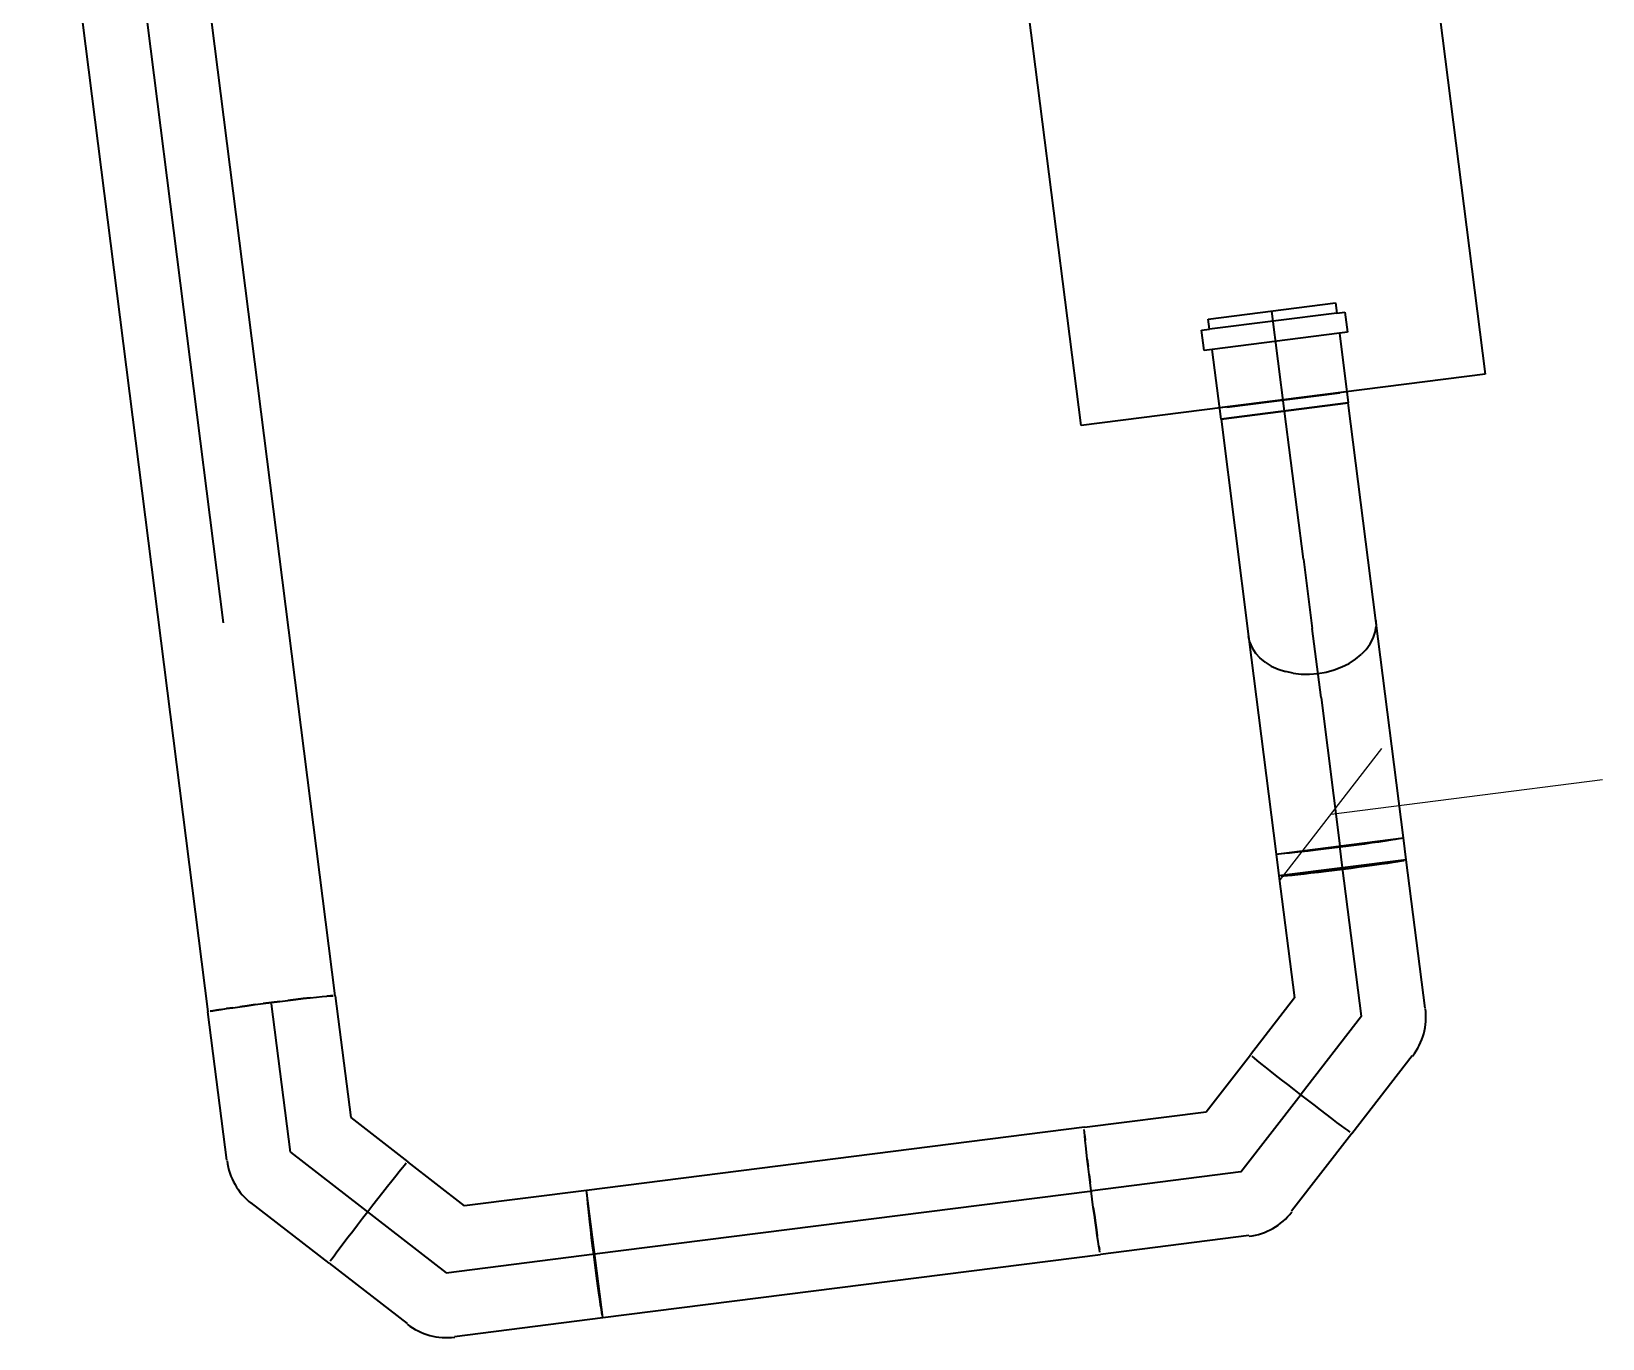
# Model space of a CAD drawing. Header units: metres. Extents: x 2713732.4 to 2713757.2, y 1226081.6 to 1226111.3.
# Drawn here: x 2713749.657 to 2713750.429, y 1226105.536 to 1226106.178 of the extents above; entities that cross this region are included whole.
import ezdxf

# ---------------------------------------------------------------- set-up
doc = ezdxf.new("R2010")
doc.units = ezdxf.units.M
doc.linetypes.add('DASHDOT', pattern=[1, 0.5, -0.25, 0, -0.25])
doc.linetypes.add('HIDDENX2', pattern=[0.75, 0.5, -0.25])
doc.layers.add('einlagen_boden_erstes_og', color=7, linetype='Continuous', true_color=0x000000)

msp = doc.modelspace()

# ---------------------------------------------------------------- linework, layer by layer
at = {"layer": 'einlagen_boden_erstes_og', "color": 1, "linetype": 'Continuous', "lineweight": 35, "true_color": 0xff0000, "extrusion": (0.000477202, 0.001815, 0.999998)}
for p, q in [((2713750.32074, 1226106.40613, -0.19098), (2713750.3711, 1226106.00931, -0.19029)), ((2713750.17269, 1226105.98413, -0.19015), (2713750.12233, 1226106.38095, -0.19084)), ((2713750.3711, 1226106.00931, -0.19029), (2713750.17269, 1226105.98413, -0.19015))]:
    msp.add_line(p, q, dxfattribs=at)
at = {"layer": 'einlagen_boden_erstes_og', "color": 36, "linetype": 'Continuous', "lineweight": 35, "true_color": 0x6a4015, "extrusion": (0.000477202, 0.001815, 0.999998)}
for p, q in [((2713749.80652, 1226105.70418, -0.18946), (2713749.71983, 1226106.38722, -0.19066)), ((2713749.65733, 1226106.37929, -0.19062), (2713749.74402, 1226105.69625, -0.18942)), ((2713750.23511, 1226106.03641, -0.19027), (2713750.29761, 1226106.04434, -0.19031)), ((2713750.29824, 1226106.03938, -0.19031), (2713750.23574, 1226106.03145, -0.19026)), ((2713750.29761, 1226106.04434, -0.19031), (2713750.29824, 1226106.03938, -0.19031)), ((2713750.29824, 1226106.03938, -0.19031), (2713750.3022, 1226106.03988, -0.19031)), ((2713750.3022, 1226106.03988, -0.19031), (2713750.30346, 1226106.02996, -0.19029)), ((2713750.23177, 1226106.03094, -0.19026), (2713750.23574, 1226106.03145, -0.19026)), ((2713750.23574, 1226106.03145, -0.19026), (2713750.23511, 1226106.03641, -0.19027)), ((2713750.23303, 1226106.02102, -0.19024), (2713750.23177, 1226106.03094, -0.19026)), ((2713750.29949, 1226106.02946, -0.19029), (2713750.237, 1226106.02153, -0.19024)), ((2713750.30346, 1226106.02996, -0.19029), (2713750.29949, 1226106.02946, -0.19029)), ((2713750.29949, 1226106.02946, -0.19029), (2713750.30384, 1226105.99523, -0.19023)), ((2713750.237, 1226106.02153, -0.19024), (2713750.23303, 1226106.02102, -0.19024)), ((2713750.24134, 1226105.9873, -0.19018), (2713750.237, 1226106.02153, -0.19024)), ((2713750.30315, 1226106.00069, -0.19024), (2713750.24065, 1226105.99276, -0.19019)), ((2713750.30384, 1226105.99523, -0.19023), (2713750.24134, 1226105.9873, -0.19018)), ((2713750.24134, 1226105.9873, -0.19018), (2713750.30384, 1226105.99523, -0.19023)), ((2713750.31739, 1226105.88846, -0.19004), (2713750.30384, 1226105.99523, -0.19023)), ((2713750.24134, 1226105.9873, -0.19018), (2713750.25489, 1226105.88053, -0.19)), ((2713750.31705, 1226105.88261, -0.19003), (2713750.31749, 1226105.88554, -0.19004)), ((2713750.33094, 1226105.78169, -0.18985), (2713750.31739, 1226105.88846, -0.19004)), ((2713750.31739, 1226105.88846, -0.19004), (2713750.31749, 1226105.88554, -0.19004)), ((2713750.25489, 1226105.88053, -0.19), (2713750.26844, 1226105.77376, -0.18981)), ((2713750.25552, 1226105.87768, -0.18999), (2713750.25489, 1226105.88053, -0.19)), ((2713750.25552, 1226105.87768, -0.18999), (2713750.25668, 1226105.87495, -0.18999)), ((2713750.3146, 1226105.87688, -0.19002), (2713750.31608, 1226105.8797, -0.19002)), ((2713750.31608, 1226105.8797, -0.19002), (2713750.31705, 1226105.88261, -0.19003)), ((2713750.25668, 1226105.87495, -0.18999), (2713750.25834, 1226105.87238, -0.18998)), ((2713750.25834, 1226105.87238, -0.18998), (2713750.26048, 1226105.87001, -0.18998)), ((2713750.26305, 1226105.8679, -0.18998), (2713750.26048, 1226105.87001, -0.18998)), ((2713750.30419, 1226105.86734, -0.19), (2713750.30739, 1226105.86938, -0.19)), ((2713750.30739, 1226105.86938, -0.19), (2713750.31022, 1226105.87168, -0.19001)), ((2713750.31264, 1226105.87419, -0.19001), (2713750.31022, 1226105.87168, -0.19001)), ((2713750.31264, 1226105.87419, -0.19001), (2713750.3146, 1226105.87688, -0.19002)), ((2713750.26305, 1226105.8679, -0.18998), (2713750.26602, 1226105.86607, -0.18998)), ((2713750.26602, 1226105.86607, -0.18998), (2713750.26934, 1226105.86455, -0.18997)), ((2713750.26934, 1226105.86455, -0.18997), (2713750.27294, 1226105.86338, -0.18997)), ((2713750.27677, 1226105.86256, -0.18997), (2713750.27294, 1226105.86338, -0.18997)), ((2713750.27677, 1226105.86256, -0.18997), (2713750.28076, 1226105.86213, -0.18998)), ((2713750.28076, 1226105.86213, -0.18998), (2713750.28484, 1226105.86207, -0.18998)), ((2713750.28484, 1226105.86207, -0.18998), (2713750.28894, 1226105.8624, -0.18998)), ((2713750.28894, 1226105.8624, -0.18998), (2713750.293, 1226105.86311, -0.18998)), ((2713750.293, 1226105.86311, -0.18998), (2713750.29694, 1226105.86418, -0.18999)), ((2713750.29694, 1226105.86418, -0.18999), (2713750.30069, 1226105.8656, -0.18999)), ((2713750.30069, 1226105.8656, -0.18999), (2713750.30419, 1226105.86734, -0.19)), ((2713750.26844, 1226105.77376, -0.18981), (2713750.33094, 1226105.78169, -0.18985)), ((2713750.26844, 1226105.77376, -0.18981), (2713750.33094, 1226105.78169, -0.18985)), ((2713750.29977, 1226105.7771, -0.18983), (2713750.29569, 1226105.77659, -0.18983)), ((2713750.30385, 1226105.77763, -0.18983), (2713750.29977, 1226105.7771, -0.18983)), ((2713750.30785, 1226105.77815, -0.18984), (2713750.30385, 1226105.77763, -0.18983)), ((2713750.31172, 1226105.77867, -0.18984), (2713750.30785, 1226105.77815, -0.18984)), ((2713750.31538, 1226105.77917, -0.18984), (2713750.31172, 1226105.77867, -0.18984)), ((2713750.31877, 1226105.77965, -0.18984), (2713750.31538, 1226105.77917, -0.18984)), ((2713750.32184, 1226105.78009, -0.18985), (2713750.31877, 1226105.77965, -0.18984)), ((2713750.32453, 1226105.7805, -0.18985), (2713750.32184, 1226105.78009, -0.18985)), ((2713750.32679, 1226105.78085, -0.18985), (2713750.32453, 1226105.7805, -0.18985)), ((2713750.32859, 1226105.78116, -0.18985), (2713750.32679, 1226105.78085, -0.18985)), ((2713750.32989, 1226105.7814, -0.18985), (2713750.32859, 1226105.78116, -0.18985)), ((2713750.3323, 1226105.77094, -0.18983), (2713750.33094, 1226105.7817, -0.18985)), ((2713750.26844, 1226105.77376, -0.18981), (2713750.26981, 1226105.763, -0.18979)), ((2713750.27085, 1226105.77382, -0.18981), (2713750.26952, 1226105.77373, -0.18981)), ((2713750.3323, 1226105.77094, -0.18983), (2713750.26981, 1226105.76301, -0.18979)), ((2713750.3323, 1226105.77094, -0.18983), (2713750.26981, 1226105.76301, -0.18979)), ((2713750.27267, 1226105.77398, -0.18981), (2713750.27085, 1226105.77382, -0.18981)), ((2713750.27495, 1226105.7742, -0.18981), (2713750.27267, 1226105.77398, -0.18981)), ((2713750.27765, 1226105.77448, -0.18981), (2713750.27495, 1226105.7742, -0.18981)), ((2713750.28073, 1226105.77482, -0.18982), (2713750.27765, 1226105.77448, -0.18981)), ((2713750.28413, 1226105.7752, -0.18982), (2713750.28073, 1226105.77482, -0.18982)), ((2713750.2878, 1226105.77563, -0.18982), (2713750.28413, 1226105.7752, -0.18982)), ((2713750.29168, 1226105.7761, -0.18982), (2713750.2878, 1226105.77563, -0.18982)), ((2713750.29569, 1226105.77659, -0.18983), (2713750.29168, 1226105.7761, -0.18982)), ((2713750.32014, 1226105.76889, -0.18982), (2713750.32321, 1226105.76934, -0.18983)), ((2713750.32321, 1226105.76934, -0.18983), (2713750.32589, 1226105.76974, -0.18983)), ((2713750.32589, 1226105.76974, -0.18983), (2713750.32816, 1226105.7701, -0.18983)), ((2713750.32816, 1226105.7701, -0.18983), (2713750.32996, 1226105.7704, -0.18983)), ((2713750.32996, 1226105.7704, -0.18983), (2713750.33126, 1226105.77064, -0.18983)), ((2713750.34155, 1226105.69812, -0.18971), (2713750.3323, 1226105.77094, -0.18983)), ((2713750.26981, 1226105.76301, -0.18979), (2713750.2774, 1226105.70313, -0.18969)), ((2713750.27089, 1226105.76298, -0.18979), (2713750.27221, 1226105.76307, -0.18979)), ((2713750.27221, 1226105.76307, -0.18979), (2713750.27403, 1226105.76322, -0.18979)), ((2713750.27403, 1226105.76322, -0.18979), (2713750.27631, 1226105.76344, -0.18979)), ((2713750.27631, 1226105.76344, -0.18979), (2713750.27901, 1226105.76372, -0.1898)), ((2713750.27901, 1226105.76372, -0.1898), (2713750.28209, 1226105.76406, -0.1898)), ((2713750.28209, 1226105.76406, -0.1898), (2713750.2855, 1226105.76445, -0.1898)), ((2713750.2855, 1226105.76445, -0.1898), (2713750.28917, 1226105.76488, -0.1898)), ((2713750.28917, 1226105.76488, -0.1898), (2713750.29304, 1226105.76534, -0.18981)), ((2713750.29304, 1226105.76534, -0.18981), (2713750.29705, 1226105.76583, -0.18981)), ((2713750.29705, 1226105.76583, -0.18981), (2713750.30113, 1226105.76635, -0.18981)), ((2713750.30113, 1226105.76635, -0.18981), (2713750.30521, 1226105.76687, -0.18981)), ((2713750.30521, 1226105.76687, -0.18981), (2713750.30922, 1226105.7674, -0.18982)), ((2713750.30922, 1226105.7674, -0.18982), (2713750.31309, 1226105.76791, -0.18982)), ((2713750.31309, 1226105.76791, -0.18982), (2713750.31675, 1226105.76841, -0.18982)), ((2713750.31675, 1226105.76841, -0.18982), (2713750.32014, 1226105.76889, -0.18982)), ((2713749.76323, 1226105.69928, -0.18943), (2713749.7671, 1226105.6998, -0.18944)), ((2713749.7671, 1226105.6998, -0.18944), (2713749.76323, 1226105.69928, -0.18943)), ((2713749.7671, 1226105.6998, -0.18944), (2713749.77111, 1226105.70032, -0.18944)), ((2713749.7671, 1226105.6998, -0.18944), (2713749.77111, 1226105.70032, -0.18944)), ((2713749.77111, 1226105.70032, -0.18944), (2713749.77519, 1226105.70084, -0.18944)), ((2713749.77519, 1226105.70084, -0.18944), (2713749.77111, 1226105.70032, -0.18944)), ((2713749.77519, 1226105.70084, -0.18944), (2713749.77927, 1226105.70136, -0.18944)), ((2713749.77927, 1226105.70136, -0.18944), (2713749.77519, 1226105.70084, -0.18944)), ((2713749.77927, 1226105.70136, -0.18944), (2713749.78328, 1226105.70185, -0.18945)), ((2713749.77927, 1226105.70136, -0.18944), (2713749.78328, 1226105.70185, -0.18945)), ((2713749.78328, 1226105.70185, -0.18945), (2713749.78715, 1226105.70231, -0.18945)), ((2713749.78715, 1226105.70231, -0.18945), (2713749.78328, 1226105.70185, -0.18945)), ((2713749.78715, 1226105.70231, -0.18945), (2713749.79082, 1226105.70274, -0.18945)), ((2713749.79082, 1226105.70274, -0.18945), (2713749.78715, 1226105.70231, -0.18945)), ((2713749.79082, 1226105.70274, -0.18945), (2713749.79423, 1226105.70313, -0.18945)), ((2713749.79423, 1226105.70313, -0.18945), (2713749.79082, 1226105.70274, -0.18945)), ((2713749.79423, 1226105.70313, -0.18945), (2713749.79731, 1226105.70347, -0.18946)), ((2713749.79423, 1226105.70313, -0.18945), (2713749.79731, 1226105.70347, -0.18946)), ((2713749.79731, 1226105.70347, -0.18946), (2713749.80001, 1226105.70375, -0.18946)), ((2713749.79731, 1226105.70347, -0.18946), (2713749.80001, 1226105.70375, -0.18946)), ((2713749.80001, 1226105.70375, -0.18946), (2713749.80229, 1226105.70397, -0.18946)), ((2713749.80001, 1226105.70375, -0.18946), (2713749.80229, 1226105.70397, -0.18946)), ((2713749.80229, 1226105.70397, -0.18946), (2713749.80411, 1226105.70412, -0.18946)), ((2713749.80411, 1226105.70412, -0.18946), (2713749.80229, 1226105.70397, -0.18946)), ((2713749.80411, 1226105.70412, -0.18946), (2713749.80543, 1226105.70421, -0.18946)), ((2713749.80543, 1226105.70421, -0.18946), (2713749.80411, 1226105.70412, -0.18946)), ((2713749.80652, 1226105.70418, -0.18946), (2713749.81411, 1226105.64433, -0.18936)), ((2713750.2774, 1226105.70313, -0.18969), (2713750.25576, 1226105.67519, -0.18962)), ((2713749.75326, 1226105.62345, -0.18929), (2713749.74402, 1226105.69625, -0.18942)), ((2713749.74506, 1226105.69655, -0.18942), (2713749.74636, 1226105.69679, -0.18942)), ((2713749.74636, 1226105.69679, -0.18942), (2713749.74506, 1226105.69655, -0.18942)), ((2713749.74636, 1226105.69679, -0.18942), (2713749.74816, 1226105.6971, -0.18942)), ((2713749.74816, 1226105.6971, -0.18942), (2713749.74636, 1226105.69679, -0.18942)), ((2713749.74816, 1226105.6971, -0.18942), (2713749.75043, 1226105.69745, -0.18942)), ((2713749.75043, 1226105.69745, -0.18942), (2713749.74816, 1226105.6971, -0.18942)), ((2713749.75043, 1226105.69745, -0.18942), (2713749.75311, 1226105.69786, -0.18943)), ((2713749.75043, 1226105.69745, -0.18942), (2713749.75311, 1226105.69786, -0.18943)), ((2713749.75311, 1226105.69786, -0.18943), (2713749.75618, 1226105.6983, -0.18943)), ((2713749.75618, 1226105.6983, -0.18943), (2713749.75311, 1226105.69786, -0.18943)), ((2713749.75618, 1226105.6983, -0.18943), (2713749.75957, 1226105.69878, -0.18943)), ((2713749.75618, 1226105.6983, -0.18943), (2713749.75957, 1226105.69878, -0.18943)), ((2713749.75957, 1226105.69878, -0.18943), (2713749.76323, 1226105.69928, -0.18943)), ((2713749.76323, 1226105.69928, -0.18943), (2713749.75957, 1226105.69878, -0.18943)), ((2713750.23411, 1226105.64724, -0.18956), (2713750.25576, 1226105.67519, -0.18962)), ((2713750.25653, 1226105.67444, -0.18962), (2713750.25755, 1226105.67358, -0.18962)), ((2713750.25755, 1226105.67358, -0.18962), (2713750.25896, 1226105.67243, -0.18962)), ((2713750.25896, 1226105.67243, -0.18962), (2713750.26074, 1226105.67098, -0.18962)), ((2713750.26074, 1226105.67098, -0.18962), (2713750.26286, 1226105.66929, -0.18962)), ((2713750.26286, 1226105.66929, -0.18962), (2713750.26528, 1226105.66736, -0.18961)), ((2713750.30556, 1226105.63661, -0.18958), (2713750.3352, 1226105.67486, -0.18966)), ((2713750.26528, 1226105.66736, -0.18961), (2713750.26797, 1226105.66524, -0.18961)), ((2713750.26797, 1226105.66524, -0.18961), (2713750.27088, 1226105.66295, -0.18961)), ((2713750.27088, 1226105.66295, -0.18961), (2713750.27395, 1226105.66055, -0.18961)), ((2713750.27395, 1226105.66055, -0.18961), (2713750.27714, 1226105.65806, -0.1896)), ((2713750.27714, 1226105.65806, -0.1896), (2713750.28039, 1226105.65554, -0.1896)), ((2713750.28039, 1226105.65554, -0.1896), (2713750.28364, 1226105.65303, -0.1896)), ((2713750.17425, 1226105.63965, -0.18952), (2713750.23411, 1226105.64724, -0.18956)), ((2713750.28364, 1226105.65303, -0.1896), (2713750.28684, 1226105.65056, -0.18959)), ((2713750.28684, 1226105.65056, -0.18959), (2713750.28994, 1226105.64819, -0.18959)), ((2713750.28994, 1226105.64819, -0.18959), (2713750.29287, 1226105.64595, -0.18959)), ((2713750.29287, 1226105.64595, -0.18959), (2713750.2956, 1226105.64387, -0.18959)), ((2713749.81411, 1226105.64433, -0.18936), (2713749.84205, 1226105.62268, -0.18933)), ((2713750.17425, 1226105.63965, -0.18952), (2713749.92988, 1226105.60863, -0.18935)), ((2713750.17432, 1226105.63724, -0.18952), (2713750.17423, 1226105.63856, -0.18952)), ((2713750.17432, 1226105.63724, -0.18952), (2713750.17423, 1226105.63856, -0.18952)), ((2713750.2956, 1226105.64387, -0.18959), (2713750.29808, 1226105.64201, -0.18958)), ((2713750.29808, 1226105.64201, -0.18958), (2713750.30025, 1226105.64038, -0.18958)), ((2713750.30025, 1226105.64038, -0.18958), (2713750.30209, 1226105.63901, -0.18958)), ((2713750.30209, 1226105.63901, -0.18958), (2713750.30356, 1226105.63794, -0.18958)), ((2713750.17447, 1226105.63542, -0.18951), (2713750.17432, 1226105.63724, -0.18952)), ((2713750.17447, 1226105.63542, -0.18951), (2713750.17432, 1226105.63724, -0.18952)), ((2713750.17469, 1226105.63314, -0.18951), (2713750.17447, 1226105.63542, -0.18951)), ((2713750.17447, 1226105.63542, -0.18951), (2713750.17469, 1226105.63314, -0.18951)), ((2713750.17497, 1226105.63044, -0.1895), (2713750.17469, 1226105.63314, -0.18951)), ((2713750.17497, 1226105.63044, -0.1895), (2713750.17469, 1226105.63314, -0.18951)), ((2713750.17531, 1226105.62736, -0.1895), (2713750.17497, 1226105.63044, -0.1895)), ((2713750.17531, 1226105.62736, -0.1895), (2713750.17497, 1226105.63044, -0.1895)), ((2713750.30556, 1226105.63661, -0.18958), (2713750.27593, 1226105.59835, -0.18949)), ((2713750.30356, 1226105.63794, -0.18958), (2713750.30464, 1226105.63717, -0.18958)), ((2713749.87, 1226105.60104, -0.18931), (2713749.84205, 1226105.62268, -0.18933)), ((2713750.1757, 1226105.62395, -0.18949), (2713750.17531, 1226105.62736, -0.1895)), ((2713750.1757, 1226105.62395, -0.18949), (2713750.17531, 1226105.62736, -0.1895)), ((2713750.17613, 1226105.62028, -0.18949), (2713750.1757, 1226105.62395, -0.18949)), ((2713750.1757, 1226105.62395, -0.18949), (2713750.17613, 1226105.62028, -0.18949)), ((2713749.83616, 1226105.61558, -0.18932), (2713749.83423, 1226105.61316, -0.18931)), ((2713749.83785, 1226105.6177, -0.18932), (2713749.83616, 1226105.61558, -0.18932)), ((2713749.83929, 1226105.61948, -0.18932), (2713749.83785, 1226105.6177, -0.18932)), ((2713749.84045, 1226105.62089, -0.18933), (2713749.83929, 1226105.61948, -0.18932)), ((2713749.84131, 1226105.62191, -0.18933), (2713749.84045, 1226105.62089, -0.18933)), ((2713750.17659, 1226105.61641, -0.18948), (2713750.17613, 1226105.62028, -0.18949)), ((2713750.17659, 1226105.61641, -0.18948), (2713750.17613, 1226105.62028, -0.18949)), ((2713750.17708, 1226105.6124, -0.18947), (2713750.17659, 1226105.61641, -0.18948)), ((2713750.17659, 1226105.61641, -0.18948), (2713750.17708, 1226105.6124, -0.18947)), ((2713749.82982, 1226105.60756, -0.1893), (2713749.82742, 1226105.60449, -0.18929)), ((2713749.8321, 1226105.61047, -0.1893), (2713749.82982, 1226105.60756, -0.1893)), ((2713749.83423, 1226105.61316, -0.18931), (2713749.8321, 1226105.61047, -0.1893)), ((2713749.92988, 1226105.60863, -0.18935), (2713749.87, 1226105.60104, -0.18931)), ((2713749.92985, 1226105.60755, -0.18935), (2713749.92994, 1226105.60623, -0.18934)), ((2713749.93781, 1226105.54614, -0.18924), (2713749.92988, 1226105.60863, -0.18935)), ((2713749.93781, 1226105.54614, -0.18924), (2713749.92988, 1226105.60863, -0.18935)), ((2713750.1776, 1226105.60832, -0.18947), (2713750.17708, 1226105.6124, -0.18947)), ((2713750.1776, 1226105.60832, -0.18947), (2713750.17708, 1226105.6124, -0.18947)), ((2713750.17812, 1226105.60424, -0.18946), (2713750.1776, 1226105.60832, -0.18947)), ((2713750.17812, 1226105.60424, -0.18946), (2713750.1776, 1226105.60832, -0.18947)), ((2713749.80347, 1226105.57288, -0.18922), (2713749.76521, 1226105.60251, -0.18926)), ((2713749.82493, 1226105.6013, -0.18928), (2713749.82241, 1226105.59805, -0.18928)), ((2713749.82742, 1226105.60449, -0.18929), (2713749.82493, 1226105.6013, -0.18928)), ((2713749.92994, 1226105.60623, -0.18934), (2713749.93009, 1226105.60441, -0.18934)), ((2713749.93009, 1226105.60441, -0.18934), (2713749.93031, 1226105.60213, -0.18934)), ((2713749.93031, 1226105.60213, -0.18934), (2713749.9306, 1226105.59943, -0.18933)), ((2713749.9306, 1226105.59943, -0.18933), (2713749.93093, 1226105.59635, -0.18933)), ((2713750.17864, 1226105.60023, -0.18945), (2713750.17812, 1226105.60424, -0.18946)), ((2713750.17864, 1226105.60023, -0.18945), (2713750.17812, 1226105.60424, -0.18946)), ((2713750.17916, 1226105.59637, -0.18944), (2713750.17864, 1226105.60023, -0.18945)), ((2713750.17864, 1226105.60023, -0.18945), (2713750.17916, 1226105.59637, -0.18944)), ((2713749.8199, 1226105.5948, -0.18927), (2713749.81743, 1226105.5916, -0.18926)), ((2713749.82241, 1226105.59805, -0.18928), (2713749.8199, 1226105.5948, -0.18927)), ((2713749.93093, 1226105.59635, -0.18933), (2713749.93132, 1226105.59294, -0.18932)), ((2713749.93132, 1226105.59294, -0.18932), (2713749.93175, 1226105.58927, -0.18931)), ((2713750.17966, 1226105.5927, -0.18944), (2713750.17916, 1226105.59637, -0.18944)), ((2713750.17916, 1226105.59637, -0.18944), (2713750.17966, 1226105.5927, -0.18944)), ((2713750.18014, 1226105.58931, -0.18943), (2713750.17966, 1226105.5927, -0.18944)), ((2713750.17966, 1226105.5927, -0.18944), (2713750.18014, 1226105.58931, -0.18943)), ((2713749.81281, 1226105.58557, -0.18925), (2713749.81074, 1226105.58284, -0.18924)), ((2713749.81506, 1226105.5885, -0.18926), (2713749.81281, 1226105.58557, -0.18925)), ((2713749.81743, 1226105.5916, -0.18926), (2713749.81506, 1226105.5885, -0.18926)), ((2713749.93175, 1226105.58927, -0.18931), (2713749.93221, 1226105.5854, -0.18931)), ((2713749.93221, 1226105.5854, -0.18931), (2713749.9327, 1226105.58139, -0.1893)), ((2713750.18058, 1226105.58624, -0.18943), (2713750.18014, 1226105.58931, -0.18943)), ((2713750.18014, 1226105.58931, -0.18943), (2713750.18058, 1226105.58624, -0.18943)), ((2713750.18099, 1226105.58356, -0.18942), (2713750.18058, 1226105.58624, -0.18943)), ((2713750.18099, 1226105.58356, -0.18942), (2713750.18058, 1226105.58624, -0.18943)), ((2713750.25499, 1226105.58639, -0.18946), (2713750.18219, 1226105.57715, -0.18941)), ((2713749.80588, 1226105.57635, -0.18923), (2713749.80481, 1226105.57488, -0.18923)), ((2713749.80725, 1226105.57819, -0.18923), (2713749.80588, 1226105.57635, -0.18923)), ((2713749.80888, 1226105.58036, -0.18924), (2713749.80725, 1226105.57819, -0.18923)), ((2713749.81074, 1226105.58284, -0.18924), (2713749.80888, 1226105.58036, -0.18924)), ((2713749.9327, 1226105.58139, -0.1893), (2713749.93322, 1226105.57731, -0.18929)), ((2713749.93322, 1226105.57731, -0.18929), (2713749.93374, 1226105.57323, -0.18929)), ((2713749.93781, 1226105.54614, -0.18924), (2713750.18219, 1226105.57715, -0.18941)), ((2713750.18134, 1226105.58129, -0.18942), (2713750.18099, 1226105.58356, -0.18942)), ((2713750.18134, 1226105.58129, -0.18942), (2713750.18099, 1226105.58356, -0.18942)), ((2713750.18164, 1226105.5795, -0.18941), (2713750.18134, 1226105.58129, -0.18942)), ((2713750.18134, 1226105.58129, -0.18942), (2713750.18164, 1226105.5795, -0.18941)), ((2713750.18189, 1226105.57819, -0.18941), (2713750.18164, 1226105.5795, -0.18941)), ((2713750.18189, 1226105.57819, -0.18941), (2713750.18164, 1226105.5795, -0.18941)), ((2713749.80347, 1226105.57288, -0.18922), (2713749.84173, 1226105.54324, -0.18919)), ((2713749.80481, 1226105.57488, -0.18923), (2713749.80404, 1226105.5738, -0.18922)), ((2713749.93374, 1226105.57323, -0.18929), (2713749.93426, 1226105.56922, -0.18928)), ((2713749.93426, 1226105.56922, -0.18928), (2713749.93478, 1226105.56535, -0.18927)), ((2713749.93478, 1226105.56535, -0.18927), (2713749.93528, 1226105.56169, -0.18927)), ((2713749.93528, 1226105.56169, -0.18927), (2713749.93576, 1226105.5583, -0.18926)), ((2713749.93576, 1226105.5583, -0.18926), (2713749.9362, 1226105.55523, -0.18925)), ((2713749.9362, 1226105.55523, -0.18925), (2713749.93661, 1226105.55255, -0.18925)), ((2713749.86499, 1226105.53689, -0.18919), (2713749.93781, 1226105.54614, -0.18924)), ((2713749.93661, 1226105.55255, -0.18925), (2713749.93696, 1226105.55028, -0.18925)), ((2713749.93696, 1226105.55028, -0.18925), (2713749.93727, 1226105.54848, -0.18924)), ((2713749.93727, 1226105.54848, -0.18924), (2713749.93751, 1226105.54718, -0.18924))]:
    msp.add_line(p, q, dxfattribs=at)
at = {"layer": 'einlagen_boden_erstes_og', "color": 36, "linetype": 'DASHDOT', "lineweight": 35, "true_color": 0x6a4015, "extrusion": (0.000477202, 0.001815, 0.999998)}
for p, q in [((2713749.68858, 1226106.38325, -0.19064), (2713749.77527, 1226105.70022, -0.18944)), ((2713750.27259, 1226105.99127, -0.19021), (2713750.26636, 1226106.04037, -0.19029)), ((2713750.28183, 1226105.91845, -0.19008), (2713750.27259, 1226105.99127, -0.19021)), ((2713750.28183, 1226105.91845, -0.19008), (2713750.28614, 1226105.8845, -0.19002)), ((2713750.29045, 1226105.85055, -0.18996), (2713750.28614, 1226105.8845, -0.19002)), ((2713750.29045, 1226105.85055, -0.18996), (2713750.29969, 1226105.77773, -0.18983)), ((2713750.30105, 1226105.76697, -0.18981), (2713750.29969, 1226105.77773, -0.18983)), ((2713750.3103, 1226105.69416, -0.18968), (2713750.30105, 1226105.76697, -0.18981)), ((2713749.78451, 1226105.62742, -0.18931), (2713749.77527, 1226105.70022, -0.18944)), ((2713750.3103, 1226105.69416, -0.18968), (2713750.28066, 1226105.6559, -0.1896)), ((2713750.25102, 1226105.61764, -0.18952), (2713750.28066, 1226105.6559, -0.1896)), ((2713749.78451, 1226105.62742, -0.18931), (2713749.86102, 1226105.56814, -0.18924)), ((2713750.25102, 1226105.61764, -0.18952), (2713750.17822, 1226105.6084, -0.18947)), ((2713749.93384, 1226105.57739, -0.18929), (2713750.17822, 1226105.6084, -0.18947)), ((2713749.86102, 1226105.56814, -0.18924), (2713749.93384, 1226105.57739, -0.18929))]:
    msp.add_line(p, q, dxfattribs=at)
at = {"layer": 'einlagen_boden_erstes_og', "color": 36, "linetype": 'HIDDENX2', "lineweight": 35, "true_color": 0x6a4015, "extrusion": (0.000477202, 0.001815, 0.999998)}
msp.add_line((2713750.24412, 1226105.9932, -0.1902), (2713750.29967, 1226106.00025, -0.19024), dxfattribs=at)
at = {"layer": 'einlagen_boden_erstes_og', "color": 7, "linetype": 'Continuous', "lineweight": 25, "extrusion": (0.000477202, 0.001815, 0.999998)}
for p, q in [((2713750.27058, 1226105.76124, -0.18979), (2713750.32037, 1226105.82552, -0.18993)), ((2713750.29547, 1226105.79338, -0.18986), (2713750.42867, 1226105.81028, -0.18995))]:
    msp.add_line(p, q, dxfattribs=at)
at = {"layer": 'einlagen_boden_erstes_og', "color": 36, "linetype": 'Continuous', "lineweight": 35, "true_color": 0x6a4015, "extrusion": (0.000477202, 0.001815, 0.999998)}
for centre, start, end in [((2713750.0014, 1226101.32363, 3520.5086), 322.23806, 7.23234), ((2713749.4756, 1226101.2569, 3520.5086), 187.2326, 232.23833), ((2713749.94212, 1226101.24711, 3520.5086), 277.23233, 322.23806), ((2713749.55212, 1226101.19762, 3520.5086), 232.23833, 277.2326)]:
    msp.add_arc(centre, 0.0315, start, end, dxfattribs=at)

doc.saveas('drawing.dxf')
